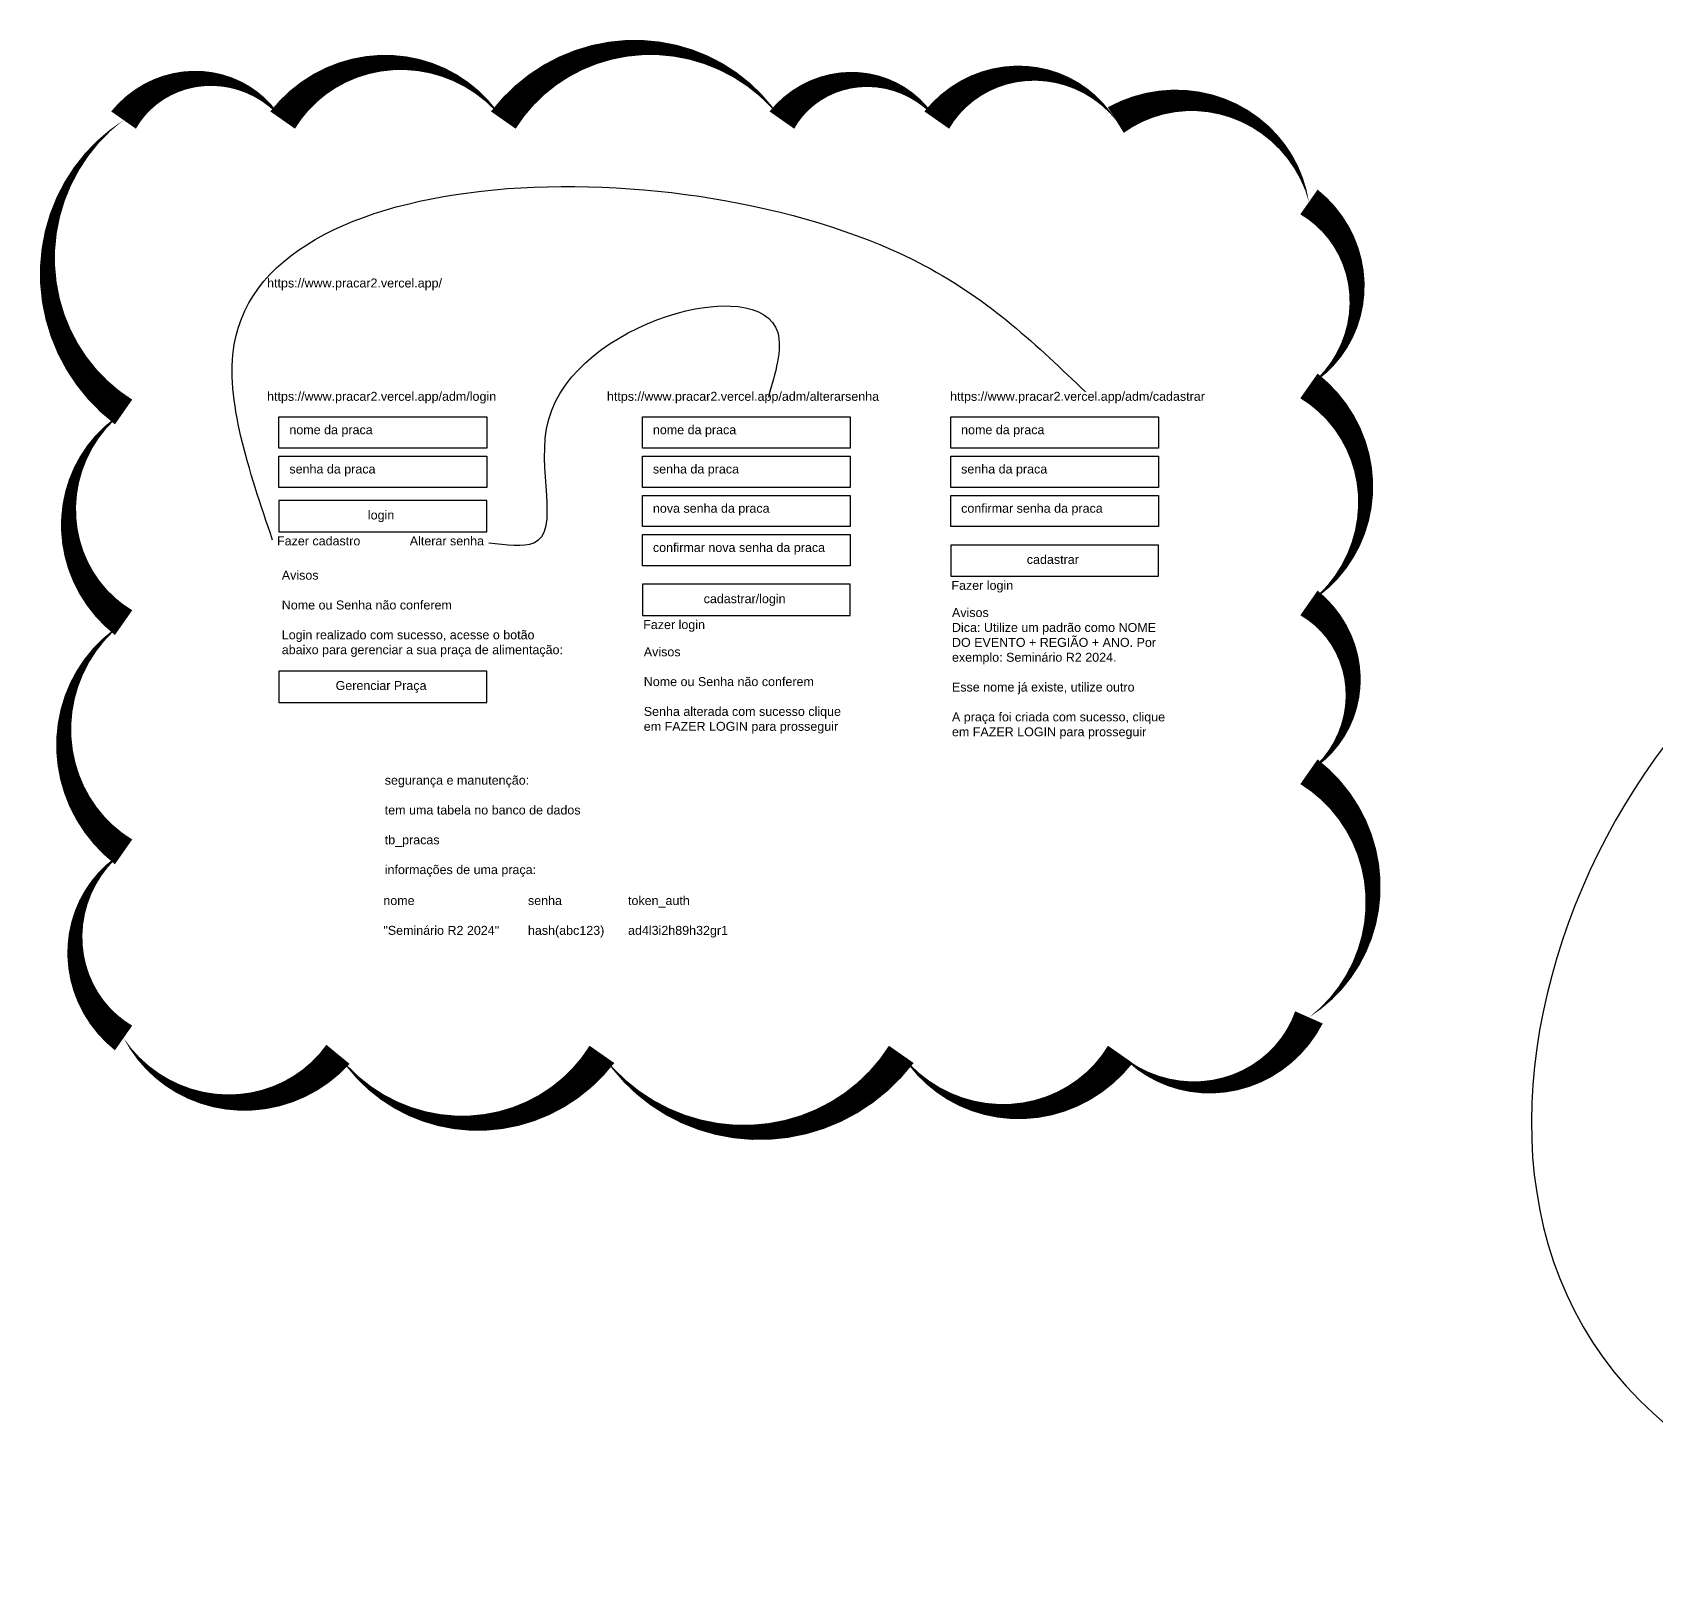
# Model space of a CAD drawing. Header units: inches. Extents: x -64 to 90, y -47 to 13.
# Drawn here: x 4.02 to 40.32, y -20.97 to 13.37 of the extents above; entities that cross this region are included whole.
import ezdxf

# ---------------------------------------------------------------- set-up
doc = ezdxf.new("R2010")
doc.units = ezdxf.units.IN
doc.header["$MEASUREMENT"] = 0
doc.styles.get("Standard").update_dxf_attribs({"font": 'arial.ttf'})

msp = doc.modelspace()

# ---------------------------------------------------------------- linework, layer by layer
msp.add_lwpolyline([(6.058, 11.41, 0, 0.675, 0.520567), (6.058, 4.879, 0, 0.675, 0.520567), (6.058, 0.167, 0, 0.675, 0.520567), (6.058, -4.96, 0, 0.675, 0.520567), (6.058, -9.123, 0, 0.675, 0.520567), (10.855, -9.49, 0, 0.675, 0.520567), (16.758, -9.49, 0, 0.675, 0.520567), (23.454, -9.49, 0, 0.675, 0.520567), (28.354, -9.49, 0, 0.675, 0.520567), (32.572, -8.663, 0, 0.675, 0.520567), (32.572, -3.167, 0, 0.675, 0.520567), (32.572, 0.609, 0, 0.675, 0.520567), (32.572, 5.463, 0, 0.675, 0.520567), (32.572, 9.578, 0, 0.675, 0.520567), (28.252, 11.41, 0, 0.675, 0.520567), (24.247, 11.41, 0, 0.675, 0.520567), (20.782, 11.41, 0, 0.675, 0.520567), (14.552, 11.41, 0, 0.675, 0.520567), (9.616, 11.41, 0, 0.675, 0.520567)], format="xyseb", close=True)
for points in [[(9.534, 4.77), (14.182, 4.77), (14.182, 4.071), (9.534, 4.071)], [(17.665, 4.77), (22.313, 4.77), (22.313, 4.071), (17.665, 4.071)], [(24.559, 4.77), (29.206, 4.77), (29.206, 4.071), (24.559, 4.071)], [(9.534, 3.892), (14.182, 3.892), (14.182, 3.193), (9.534, 3.193)], [(17.665, 3.892), (22.313, 3.892), (22.313, 3.193), (17.665, 3.193)], [(24.559, 3.892), (29.206, 3.892), (29.206, 3.193), (24.559, 3.193)], [(17.665, 3.014), (22.313, 3.014), (22.313, 2.315), (17.665, 2.315)], [(24.559, 3.014), (29.206, 3.014), (29.206, 2.315), (24.559, 2.315)], [(14.182, 2.898), (9.534, 2.898), (9.534, 2.199), (14.182, 2.199)], [(17.665, 2.136), (22.313, 2.136), (22.313, 1.437), (17.665, 1.437)], [(29.206, 1.903), (24.559, 1.903), (24.559, 1.204), (29.206, 1.204)], [(22.313, 1.025), (17.665, 1.025), (17.665, 0.326), (22.313, 0.326)], [(14.182, -0.917), (9.534, -0.917), (9.534, -1.616), (14.182, -1.616)]]:
    msp.add_lwpolyline(points, close=True)
at = {"color": 2}
for points in [[(9.392, 2.012), (8.533, 6.391), (23.963, 8.16), (27.571, 5.33)], [(14.227, 1.954), (15.235, 1.954), (15.568, 4.717), (20.69, 6.656), (20.48, 5.212)]]:
    msp.add_spline(points, degree=3, dxfattribs=at)
at = {"color": 4}
msp.add_spline([(48.696, 1.543), (44.783, 0.892), (44.083, -19.688), (49.226, -20.969), (49.21, -20.969)], degree=3, dxfattribs=at)

# ---------------------------------------------------------------- texts
at = {"char_height": 0.2}
for s, width, insert, attachment_point in [('https://www.pracar2.vercel.app/', 6.5283, (9.268, 7.865), 1), ('https://www.pracar2.vercel.app/adm/login', 6.5283, (9.268, 5.33), 1), ('https://www.pracar2.vercel.app/adm/alterarsenha', 6.5283, (16.87, 5.33), 1), ('https://www.pracar2.vercel.app/adm/cadastrar', 6.5283, (24.546, 5.33), 1), ('nome da praca', 6.5283, (9.767, 4.582), 1), ('nome da praca', 6.5283, (17.898, 4.582), 1), ('nome da praca', 6.5283, (24.792, 4.582), 1), ('senha da praca', 6.5283, (9.767, 3.704), 1), ('senha da praca', 6.5283, (17.898, 3.704), 1), ('senha da praca', 6.5283, (24.792, 3.704), 1), ('login', 4.20901, (11.818, 2.675), 2), ('nova senha da praca', 6.5283, (17.898, 2.826), 1), ('confirmar senha da praca', 6.5283, (24.792, 2.826), 1), ('confirmar nova senha da praca', 6.5283, (17.898, 1.948), 1), ('cadastrar', 4.20901, (26.843, 1.681), 2), ('Avisos{\\C1;\\P\\PNome ou Senha não conferem\\P\\P\\C3;Login realizado com sucesso, acesse o botão abaixo para gerenciar a sua praça de alimentação:}', 6.5283, (9.597, 1.329), 1), ('cadastrar/login', 4.20901, (19.949, 0.803), 2), ('Avisos{\\C1;\\P\\C8;Dica: Utilize um padrão como NOME DO EVENTO + REGIÃO + ANO. Por exemplo: Seminário R2 2024.\\P\\P\\C1;Esse nome já existe, utilize outro\\P\\P\\C3;A praça foi criada com sucesso, clique em \\C5;FAZER LOGIN \\C3;para prosseguir}', 4.76105, (24.587, 0.493), 1), ('Avisos{\\C1;\\P\\PNome ou Senha não conferem\\P\\P\\C3;Senha alterada com sucesso clique em \\C5;FAZER LOGIN \\C3;para prosseguir}', 4.7002, (17.694, -0.385), 1), ('Gerenciar Praça', 4.20901, (11.818, -1.139), 2), ('segurança e manutenção:\\P\\Ptem uma tabela no banco de dados \\P\\Ptb_pracas\\P\\Pinformações de uma praça:', 6.5283, (11.9, -3.257), 1)]:
    msp.add_mtext_dynamic_manual_height_columns(s, width=width, gutter_width=1, heights=[0], dxfattribs=dict(at, insert=insert, attachment_point=attachment_point))
at = {"color": 5, "char_height": 0.2, "attachment_point": 2}
for s, insert in [('Fazer cadastro', (10.422, 2.096)), ('Alterar senha', (13.29, 2.096)), ('Fazer login', (25.265, 1.102)), ('Fazer login', (18.372, 0.224))]:
    msp.add_mtext_dynamic_manual_height_columns(s, width=4.20901, gutter_width=1, heights=[0], dxfattribs=dict(at, insert=insert))
at = {"char_height": 0.2, "width": 2.69247, "attachment_point": 1}
for s, insert in [('nome\\P\\P"Seminário R2 2024"\\P', (11.869, -5.949)), ('senha\\P\\Phash(abc123)', (15.103, -5.949)), ('token_auth\\P\\Pad4l3i2h89h32gr1', (17.341, -5.949))]:
    msp.add_mtext(s, dxfattribs=dict(at, insert=insert))

doc.saveas('drawing.dxf')
